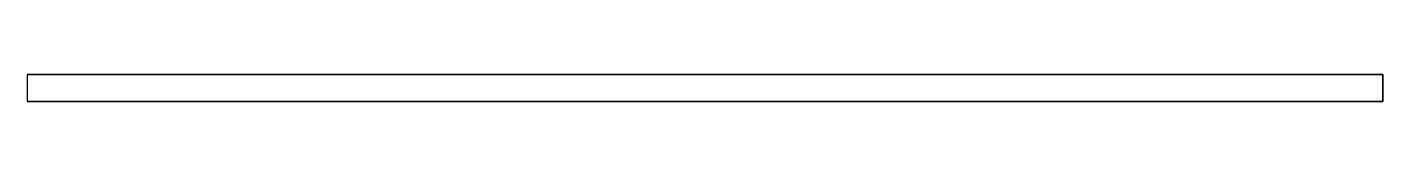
# Model space of a CAD drawing. Extents: x 0 to 622, y -12 to 0.
import ezdxf

# ---------------------------------------------------------------- set-up
doc = ezdxf.new("R2010")
doc.units = 0
doc.layers.get('0').update_dxf_attribs({"linetype": 'CONTINUOUS'})

msp = doc.modelspace()

# ---------------------------------------------------------------- linework, layer by layer
at = {"linetype": 'CONTINUOUS'}
for p, q in [((0, 0), (0, -12.5)), ((0, 0), (621.82, 0)), ((621.82, 0), (0, 0)), ((0, 0), (0, -12.5)), ((621.82, 0), (621.82, -12.5)), ((621.82, -12.5), (621.82, 0)), ((621.82, -12.5), (0, -12.5)), ((0, -12.5), (621.82, -12.5))]:
    msp.add_line(p, q, dxfattribs=at)

doc.saveas('drawing.dxf')
